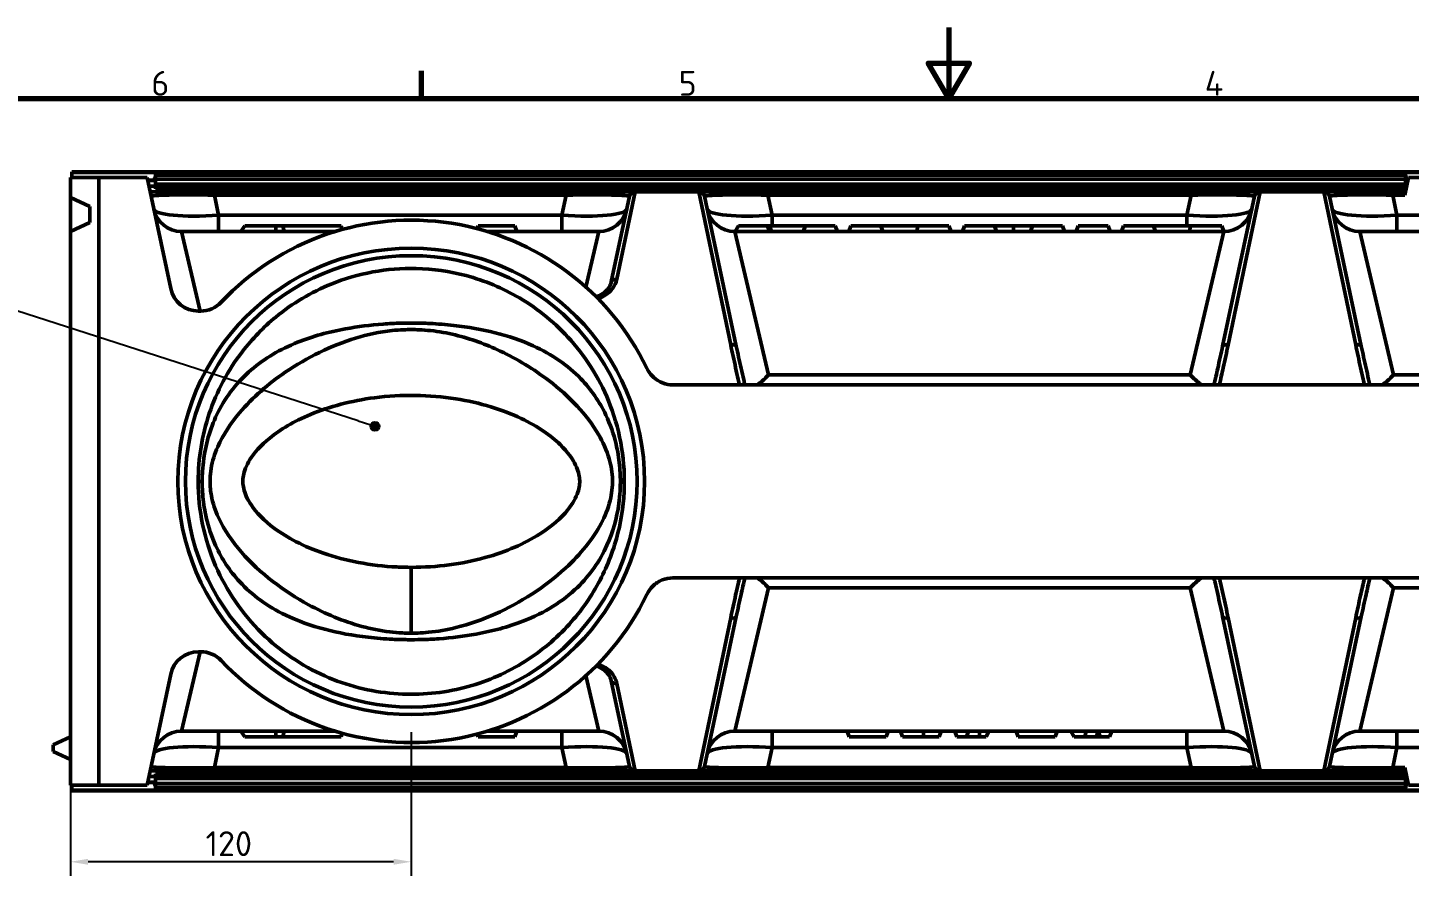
# Model space of a CAD drawing. Header units: millimetres. Extents: x 0 to 1485, y 0 to 1050.
# Drawn here: x 418.2 to 904.6, y 745.4 to 1050 of the extents above; entities that cross this region are included whole.
import ezdxf

# ---------------------------------------------------------------- set-up
doc = ezdxf.new("R2010")
doc.units = ezdxf.units.MM
doc.header["$LTSCALE"] = 2.5
doc.linetypes.add('Durchgehend', pattern=[0])
for name, color, linetype, lineweight in [('Bemaßungen(DIN)', 7, 'Durchgehend', 25), ('Rahmen (ISO)', 7, 'Continuous', 70), ('Sichtbare Kanten(DIN)', 7, 'Durchgehend', 50), ('Sichtbare tangentiale Kanten(DIN)', 7, 'Durchgehend', 50), ('Symbol (ISO)', 7, 'Continuous', 25)]:
    doc.layers.add(name, color=color, linetype=linetype, lineweight=lineweight)
doc.styles.add('Notiztext (DIN)', font='isocpeur.ttf')
doc.styles.add('TXT 3_5', font='isocpeur.ttf')
doc.dimstyles.new('Anrin Standard (DIN)', dxfattribs={"dimscale": 2.5, "dimtxt": 3.5, "dimasz": 2.5, "dimexe": 2, "dimexo": 0, "dimgap": 0.8, "dimtad": 1, "dimtxsty": 'TXT 3_5', "dimcen": 0.09, "dimdle": 10, "dimclrd": 256, "dimclre": 256, "dimclrt": 256, "dimadec": 0, "dimazin": 2, "dimtfac": 0.714286, "dimtmove": 0, "dimatfit": 3, "dimfxl": 1, "dimtolj": 1, "dimlwd": -1, "dimlwe": -1, "dimarcsym": 0})

# ---------------------------------------------------------------- blocks, each defined once
blk = doc.blocks.new('Ränder Standardrahmen')
at = {"layer": 'Rahmen (ISO)'}
blk.add_line((222.75, 410), (222.75, 413.9), dxfattribs=at)
at = {"layer": 'Rahmen (ISO)', "flags": 128}
for points in [[(297, 420), (297, 410), (294.11, 415), (299.89, 415), (297, 410)], [(10, 10), (10, 410), (584, 410), (584, 10), (10, 10)]]:
    blk.add_lwpolyline(points, dxfattribs=at)
at = {"layer": 'Rahmen (ISO)', "char_height": 3.5, "attachment_point": 7, "style": 'Notiztext (DIN)'}
for s, insert in [('6', (184.7, 410.4)), ('5', (258.95, 410.4)), ('4', (333.03, 410.4))]:
    blk.add_mtext(s, dxfattribs=dict(at, insert=insert))
blk = doc.blocks.new('*D18')
at = {"layer": 'Bemaßungen(DIN)', "transparency": 16777216}
for p, q in [((553.27, 801.77), (553.27, 751.16)), ((433.27, 783.16), (433.27, 751.16)), ((547.02, 756.16), (439.52, 756.16))]:
    blk.add_line(p, q, dxfattribs=at)
for points in [[(439.52, 757.2), (439.52, 755.12), (433.27, 756.16)], [(547.02, 757.2), (547.02, 755.12), (553.27, 756.16)]]:
    blk.add_solid(points, dxfattribs=at)
at = {"layer": 'Defpoints', "color": 0, "transparency": 16777216}
for p in [(553.27, 801.77), (433.27, 783.16), (433.27, 756.16)]:
    blk.add_point(p, dxfattribs=at)
at = {"layer": 'Bemaßungen(DIN)', "transparency": 16777216, "insert": (480.86, 766.91), "char_height": 8.75, "attachment_point": 1, "style": 'TXT 3_5'}
blk.add_mtext('\\A1;120', dxfattribs=at)
blk = doc.blocks.new('Führungslinientext1')
at = {"layer": 'Symbol (ISO)'}
h = blk.add_hatch(color=256, dxfattribs=at)
edge = h.paths.add_edge_path(flags=0)
edge.add_arc((216.2, 363.83), 0.625, 0, 360)
for p, q in [((109.02, 381.55), (158.7, 381.55)), ((161.2, 381.55), (158.7, 381.55)), ((213.82, 364.59), (161.2, 381.55)), ((213.82, 364.59), (215.6, 364.02))]:
    blk.add_line(p, q, dxfattribs=at)
blk.add_circle((216.2, 363.83), 0.625, dxfattribs=at)
at = {"layer": 'Symbol (ISO)', "insert": (109.32, 381.79), "char_height": 3.5, "attachment_point": 7, "style": 'Notiztext (DIN)'}
blk.add_mtext('Vorformung DA/OD 160', dxfattribs=at)

msp = doc.modelspace()

# ---------------------------------------------------------------- linework, layer by layer
at = {"layer": 'Sichtbare Kanten(DIN)'}
for p, q in [((433.272, 783.161), (433.272, 997.161)), ((433.272, 997.161), (460.272, 997.161)), ((433.772, 999.161), (433.772, 997.161)), ((1432.772, 999.161), (433.772, 999.161)), ((443.272, 997.161), (443.272, 783.161)), ((468.579, 958.082), (460.272, 997.161)), ((463.272, 993.161), (463.272, 999.161)), ((902.964, 991.006), (904.272, 997.161)), ((903.272, 999.161), (903.272, 993.161)), ((904.272, 997.161), (962.272, 997.161)), ((460.485, 996.161), (463.272, 996.161)), ((463.272, 996.584), (903.272, 996.584)), ((463.272, 994.851), (903.272, 994.851)), ((903.272, 993.161), (463.272, 993.161)), ((903.272, 996.161), (904.06, 996.161)), ((433.272, 990.161), (440.092, 986.981)), ((903.209, 992.161), (461.335, 992.161)), ((623.67, 960.396), (630.085, 990.577)), ((656.459, 990.577), (667.677, 937.802)), ((838.867, 937.802), (850.085, 990.577)), ((876.459, 990.577), (887.677, 937.802)), ((440.092, 986.981), (440.092, 981.341)), ((440.092, 981.341), (433.272, 978.161)), ((526.439, 978.161), (472.409, 978.161)), ((494.728, 980.161), (493.272, 978.161)), ((528.544, 980.161), (494.728, 980.161)), ((505.743, 978.161), (505.476, 980.161)), ((508.514, 978.161), (508.094, 980.161)), ((529.002, 978.902), (528.544, 980.161)), ((576.448, 979.194), (576.8, 980.161)), ((576.8, 980.161), (589.744, 980.161)), ((619.348, 978.161), (580.105, 978.161)), ((589.744, 980.161), (590.472, 978.161)), ((839.348, 978.161), (667.196, 978.161)), ((667.272, 978.161), (668.45, 980.161)), ((702.544, 980.161), (668.45, 980.161)), ((678.704, 980.161), (679.272, 978.161)), ((679.504, 980.161), (680.072, 978.161)), ((692, 980.161), (691.272, 978.161)), ((702.544, 980.161), (703.272, 978.161)), ((707.272, 978.161), (708, 980.161)), ((742.544, 980.161), (708, 980.161)), ((718.544, 980.161), (719.272, 978.161)), ((731.574, 980.161), (731.272, 978.161)), ((742.544, 980.161), (743.272, 978.161)), ((748, 980.161), (747.272, 978.161)), ((782.544, 980.161), (748, 980.161)), ((758.544, 980.161), (759.272, 978.161)), ((772, 980.161), (771.272, 978.161)), ((782.544, 980.161), (783.272, 978.161)), ((788, 980.161), (787.272, 978.161)), ((798.544, 980.161), (788, 980.161)), ((799.272, 978.161), (798.544, 980.161)), ((803.272, 978.161), (804, 980.161)), ((838.544, 980.161), (804, 980.161)), ((814.544, 980.161), (815.272, 978.161)), ((827.574, 980.161), (827.272, 978.161)), ((838.544, 980.161), (839.272, 978.161)), ((979.348, 978.161), (887.196, 978.161)), ((478.36, 950.161), (479.083, 950.161)), ((1390.755, 924.161), (645.366, 924.161)), ((1390.755, 856.161), (645.366, 856.161)), ((667.677, 842.52), (656.459, 789.745)), ((850.085, 789.745), (838.867, 842.52)), ((887.677, 842.52), (876.459, 789.745)), ((478.36, 830.161), (479.083, 830.161)), ((468.579, 822.24), (460.272, 783.161)), ((630.085, 789.745), (623.67, 819.925)), ((433.272, 800.161), (427.272, 797.363)), ((526.439, 802.161), (472.409, 802.161)), ((494.728, 800.161), (493.272, 802.161)), ((494.728, 800.161), (528.544, 800.161)), ((505.743, 802.161), (505.476, 800.161)), ((508.514, 802.161), (508.094, 800.161)), ((529.002, 801.42), (528.544, 800.161)), ((576.448, 801.128), (576.8, 800.161)), ((589.744, 800.161), (576.8, 800.161)), ((619.348, 802.161), (580.105, 802.161)), ((590.472, 802.161), (589.744, 800.161)), ((839.348, 802.161), (667.196, 802.161)), ((707.44, 800.161), (706.712, 802.161)), ((720.384, 800.161), (707.44, 800.161)), ((721.112, 802.161), (720.384, 800.161)), ((726.16, 800.161), (725.432, 802.161)), ((739.104, 800.161), (726.16, 800.161)), ((739.104, 800.161), (739.832, 802.161)), ((745.36, 800.161), (744.632, 802.161)), ((745.36, 800.161), (755.603, 800.161)), ((748.704, 800.161), (749.432, 802.161)), ((753.238, 800.161), (753.238, 802.161)), ((756.632, 802.161), (755.603, 800.161)), ((766.96, 800.161), (766.232, 802.161)), ((766.96, 800.161), (779.904, 800.161)), ((780.632, 802.161), (779.904, 800.161)), ((786.631, 800.161), (785.432, 802.161)), ((786.631, 800.161), (799.104, 800.161)), ((790.4, 800.161), (790.842, 802.161)), ((794.519, 800.161), (794.961, 802.161)), ((795.76, 800.161), (795.032, 802.161)), ((799.104, 800.161), (799.832, 802.161)), ((979.348, 802.161), (887.196, 802.161)), ((427.272, 794.959), (427.272, 797.363)), ((433.272, 792.161), (427.272, 794.959)), ((461.335, 788.161), (903.209, 788.161)), ((904.272, 783.161), (902.964, 789.316)), ((460.272, 783.161), (433.272, 783.161)), ((433.772, 781.161), (433.772, 783.161)), ((460.485, 784.161), (463.272, 784.161)), ((463.272, 781.161), (463.272, 787.161)), ((463.272, 787.161), (903.272, 787.161)), ((903.272, 785.47), (463.272, 785.47)), ((903.272, 783.738), (463.272, 783.738)), ((903.272, 787.161), (903.272, 781.161)), ((903.272, 784.161), (904.06, 784.161)), ((962.272, 783.161), (904.272, 783.161)), ((433.772, 781.161), (1432.772, 781.161))]:
    msp.add_line(p, q, dxfattribs=at)
for radius in [82.145, 79.5]:
    msp.add_circle((553.272, 890.161), radius, dxfattribs=at)
for centre, radius, start, end in [((632.041, 990.161), 2, 90, 168), ((654.503, 990.161), 2, 12, 90), ((852.041, 990.161), 2, 90, 168), ((874.503, 990.161), 2, 12, 90), ((472.409, 988.161), 10, 192, 270), ((619.348, 988.161), 10, 270, 348), ((667.196, 988.161), 10, 192, 270), ((839.348, 988.161), 10, 270, 348), ((887.196, 988.161), 10, 192, 270), ((553.272, 890.161), 92, 25.65079, 136.66408), ((478.36, 960.161), 10, 192, 270), ((479.083, 960.161), 10, 270, 316.66408), ((553.272, 890.161), 92, 223.33592, 334.34921), ((478.36, 820.161), 10, 90, 168), ((479.083, 820.161), 10, 43.33592, 90), ((472.409, 792.161), 10, 90, 168), ((619.348, 792.161), 10, 12, 90), ((667.196, 792.161), 10, 90, 168), ((839.348, 792.161), 10, 12, 90), ((887.196, 792.161), 10, 90, 168), ((632.041, 790.161), 2, 192, 270), ((654.503, 790.161), 2, 270, 348), ((852.041, 790.161), 2, 192, 270), ((874.503, 790.161), 2, 270, 348)]:
    msp.add_arc(centre, radius, start, end, dxfattribs=at)
for centre, major_axis, start_param, end_param in [((455.272, 998.293), (8, 0), 5.8881205, 6.2831853), ((911.272, 998.293), (8, 0), 3.1415927, 3.5366575), ((455.272, 782.028), (-8, 0), 3.1415927, 3.5366575), ((911.272, 782.028), (8, 0), 2.7465278, 3.1415927)]:
    msp.add_ellipse(centre, major_axis=major_axis, ratio=0.6, start_param=start_param, end_param=end_param, dxfattribs=at)
for points, knots in [([(462.137, 996.161), (462.28, 996.161), (462.42, 996.207), (462.579, 996.348), (462.619, 996.393), (462.656, 996.446)], [0.3481471, 0.3481471, 0.3481471, 0.3481471, 0.4317919, 0.4317919, 0.46276079, 0.46276079, 0.46276079, 0.46276079]), ([(903.888, 996.446), (903.925, 996.393), (903.965, 996.348), (904.031, 996.289), (904.055, 996.271), (904.08, 996.255)], [0.866855263, 0.866855263, 0.866855263, 0.866855263, 0.897824155, 0.897824155, 0.914417915, 0.914417915, 0.914417915, 0.914417915]), ([(478.272, 890.161), (478.272, 898.259), (479.595, 906.355), (482.172, 914.032), (484.814, 921.899), (488.772, 929.321), (493.832, 935.898), (497.275, 940.372), (501.225, 944.456), (505.583, 948.046), (511.441, 952.873), (518.036, 956.802), (525.069, 959.656), (534.524, 963.493), (544.768, 965.373), (554.969, 965.142), (560.901, 965.007), (566.817, 964.166), (572.551, 962.641), (579.139, 960.888), (585.486, 958.233), (591.358, 954.771), (598.106, 950.793), (604.224, 945.751), (609.417, 939.887), (615.384, 933.151), (620.123, 925.331), (623.334, 916.924), (627.024, 907.265), (628.686, 896.838), (628.183, 886.51), (627.911, 880.917), (627.009, 875.354), (625.501, 869.961), (623.886, 864.189), (621.577, 858.611), (618.638, 853.388), (615.493, 847.797), (611.627, 842.613), (607.166, 838.003), (602.392, 833.07), (596.937, 828.797), (591.005, 825.344), (584.655, 821.648), (577.76, 818.891), (570.612, 817.193), (562.962, 815.375), (555.026, 814.77), (547.189, 815.408), (538.802, 816.09), (530.533, 818.197), (522.842, 821.612), (514.611, 825.266), (507.047, 830.417), (500.632, 836.738), (493.767, 843.502), (488.224, 851.604), (484.407, 860.453), (480.374, 869.802), (478.272, 879.979), (478.272, 890.161)], [-1, -1, -1, -1, -0.9484473, -0.9484473, -0.9484473, -0.8956197, -0.8956197, -0.8956197, -0.8596766, -0.8596766, -0.8596766, -0.8113567, -0.8113567, -0.8113567, -0.7463979, -0.7463979, -0.7463979, -0.7086251, -0.7086251, -0.7086251, -0.6652261, -0.6652261, -0.6652261, -0.6153631, -0.6153631, -0.6153631, -0.5580733, -0.5580733, -0.5580733, -0.4922503, -0.4922503, -0.4922503, -0.4565977, -0.4565977, -0.4565977, -0.4184417, -0.4184417, -0.4184417, -0.3776064, -0.3776064, -0.3776064, -0.3339039, -0.3339039, -0.3339039, -0.2871326, -0.2871326, -0.2871326, -0.2370773, -0.2370773, -0.2370773, -0.1835072, -0.1835072, -0.1835072, -0.1261756, -0.1261756, -0.1261756, -0.0648183, -0.0648183, -0.0648183, 0, 0, 0, 0]), ([(618.423, 955.117), (618.806, 955.266), (619.175, 955.433), (620.373, 956.054), (621.124, 956.586), (622.352, 957.753), (622.824, 958.376), (623.405, 959.475), (623.574, 959.944), (623.67, 960.396)], [1.2614992, 1.2614992, 1.2614992, 1.2614992, 1.4098799, 1.4098799, 1.7679594, 1.7679594, 2.1234448, 2.1234448, 2.3872311, 2.3872311, 2.3872311, 2.3872311]), ([(479.672, 890.161), (479.672, 890.361), (479.673, 890.562), (479.685, 891.712), (479.718, 892.664), (479.868, 895.16), (480.023, 896.701), (481.066, 904.027), (482.766, 909.573), (488.224, 920.375), (492.107, 925.304), (496.904, 929.429), (501.705, 933.556), (507.22, 936.715), (518.575, 941.274), (524.242, 942.815), (534.418, 944.701), (538.875, 945.252), (545.443, 945.729), (547.541, 945.832), (551.252, 945.928), (552.866, 945.943), (556.237, 945.913), (557.998, 945.865), (562.589, 945.649), (565.426, 945.428), (578.327, 943.978), (587.816, 941.7), (602.858, 934.868), (608.438, 930.986), (616.547, 922.573), (619.511, 918.294), (623.304, 910.264), (624.494, 906.856), (625.923, 900.862), (626.341, 898.371), (626.708, 894.667), (626.789, 893.487), (626.865, 891.423), (626.878, 890.542), (626.862, 888.719), (626.831, 887.776), (626.689, 885.333), (626.544, 883.834), (625.633, 877.214), (624.238, 872.262), (619.611, 862.004), (616.123, 857.042), (606.661, 847.898), (600.324, 843.92), (587.362, 838.872), (581.816, 837.398), (571.844, 835.584), (567.466, 835.051), (560.991, 834.587), (558.908, 834.487), (555.214, 834.392), (553.603, 834.379), (550.226, 834.41), (548.458, 834.46), (543.827, 834.681), (540.958, 834.908), (527.485, 836.443), (517.592, 838.919), (502.567, 846.162), (497.205, 850.087), (489.412, 858.532), (486.569, 862.819), (483.003, 870.713), (481.903, 873.984), (480.567, 879.765), (480.172, 882.193), (479.825, 885.808), (479.749, 886.967), (479.684, 888.806), (479.672, 889.482), (479.672, 890.161)], [-4.6475214, -4.6475214, -4.6475214, -4.6475214, -4.5853011, -4.5853011, -4.2910045, -4.2910045, -3.8148396, -3.8148396, -2.0182852, -2.0182852, 0, 0, 0, 2.0192371, 2.0192371, 3.7987362, 3.7987362, 5.1243011, 5.1243011, 5.7391839, 5.7391839, 6.2079958, 6.2079958, 6.7160304, 6.7160304, 7.5312378, 7.5312378, 10.4422805, 10.4422805, 12.8029114, 12.8029114, 14.6752414, 14.6752414, 15.9236784, 15.9236784, 16.7761805, 16.7761805, 17.170609, 17.170609, 17.4617622, 17.4617622, 17.7713907, 17.7713907, 18.2628162, 18.2628162, 19.9509096, 19.9509096, 22.0122416, 22.0122416, 24.4114103, 24.4114103, 26.0303282, 26.0303282, 27.2434109, 27.2434109, 27.8122588, 27.8122588, 28.2485346, 28.2485346, 28.7238494, 28.7238494, 29.4922414, 29.4922414, 32.3507657, 32.3507657, 34.5258934, 34.5258934, 36.262387, 36.262387, 37.3830482, 37.3830482, 38.1637432, 38.1637432, 38.5277473, 38.5277473, 38.7384625, 38.7384625, 38.7384625, 38.7384625]), ([(553.272, 836.69), (553.161, 836.69), (553.049, 836.69), (552.004, 836.695), (551.07, 836.722), (548.646, 836.844), (547.164, 836.972), (542.347, 837.557), (539.076, 838.217), (529.341, 840.855), (522.954, 843.538), (508.516, 851.404), (500.013, 857.752), (490.318, 868.874), (487.433, 872.981), (484.276, 879.887), (483.402, 882.469), (482.767, 885.893), (482.66, 886.636), (482.582, 887.383), (482.329, 889.832), (482.412, 892.26), (483.264, 897.333), (484.077, 899.885), (487.047, 906.667), (489.777, 910.701), (497.414, 919.751), (503.058, 924.583), (516.608, 933.846), (525.195, 938.036), (537.819, 941.861), (542.1, 942.787), (547.851, 943.41), (549.2, 943.514), (551.465, 943.613), (552.373, 943.632), (554.193, 943.632), (555.103, 943.612), (557.376, 943.512), (558.733, 943.407), (563.024, 942.939), (565.908, 942.419), (574.237, 940.4), (579.602, 938.417), (590.577, 933.233), (596.42, 929.689), (608.953, 920.075), (615.121, 913.586), (620.735, 904.011), (622.07, 901.11), (623.641, 895.68), (624.045, 893.245), (624.153, 888.273), (623.863, 885.843), (622.563, 880.586), (621.445, 877.844), (617.184, 869.816), (612.877, 864.513), (600.273, 852.882), (591.54, 847.356), (578.507, 841.514), (573.789, 839.828), (565.803, 837.868), (562.592, 837.3), (558.07, 836.863), (556.828, 836.779), (554.811, 836.704), (554.043, 836.69), (553.272, 836.69)], [31.0059752, 31.0059752, 31.0059752, 31.0059752, 31.0402121, 31.0402121, 31.3264983, 31.3264983, 31.7826155, 31.7826155, 32.8122209, 32.8122209, 34.9181047, 34.9181047, 38.008963, 38.008963, 39.5004339, 39.5004339, 40.3215815, 40.3215815, 40.5471797, 40.5471797, 40.5471797, 41.2861142, 41.2861142, 42.0883543, 42.0883543, 43.5175218, 43.5175218, 45.7028422, 45.7028422, 48.5782406, 48.5782406, 49.9725905, 49.9725905, 50.3971527, 50.3971527, 50.680321, 50.680321, 50.9630102, 50.9630102, 51.385863, 51.385863, 52.3015891, 52.3015891, 54.0762759, 54.0762759, 56.1917513, 56.1917513, 59.1000087, 59.1000087, 60.2410612, 60.2410612, 61.1304572, 61.1304572, 62.0109523, 62.0109523, 63.0598563, 63.0598563, 65.2741389, 65.2741389, 68.3312282, 68.3312282, 69.9091463, 69.9091463, 70.9318409, 70.9318409, 71.3167215, 71.3167215, 71.5531549, 71.5531549, 71.5531549, 71.5531549]), ([(636.205, 929.986), (636.791, 928.767), (637.609, 927.673), (639.537, 925.94), (640.601, 925.284), (642.909, 924.391), (644.132, 924.161), (645.366, 924.161)], [0, 0, 0, 0, 0.4057124, 0.4057124, 0.7777059, 0.7777059, 1.1482399, 1.1482399, 1.1482399, 1.1482399]), ([(675.178, 924.161), (675.271, 924.232), (675.364, 924.304), (676.597, 925.271), (677.829, 926.392), (679.054, 927.644), (679.058, 927.648), (679.062, 927.652)], [-0.60660007, -0.60660007, -0.60660007, -0.60660007, -0.56041229, -0.56041229, 0, 0, 0.00176908, 0.00176908, 0.00176908, 0.00176908]), ([(827.482, 927.652), (827.486, 927.648), (827.49, 927.644), (828.715, 926.392), (829.947, 925.271), (831.18, 924.304), (831.274, 924.232), (831.366, 924.161)], [-1.67912799, -1.67912799, -1.67912799, -1.67912799, -1.67737427, -1.67737427, -1.12182804, -1.12182804, -1.07604089, -1.07604089, -1.07604089, -1.07604089]), ([(895.178, 924.161), (895.271, 924.232), (895.364, 924.304), (896.597, 925.271), (897.829, 926.392), (899.054, 927.644), (899.058, 927.648), (899.062, 927.652)], [-0.60660008, -0.60660008, -0.60660008, -0.60660008, -0.56041465, -0.56041465, 0, 0, 0.00176906, 0.00176906, 0.00176906, 0.00176906]), ([(553.272, 859.874), (551.565, 859.874), (549.859, 859.916), (548.159, 860.001), (538.994, 860.458), (530.041, 862.185), (522.322, 864.848), (515.434, 867.225), (509.548, 870.342), (505.133, 873.606), (501.367, 876.391), (498.683, 879.257), (496.973, 881.764), (495.436, 884.017), (494.658, 885.949), (494.282, 887.597), (493.909, 889.225), (493.883, 890.609), (494.171, 892.19), (494.464, 893.792), (495.119, 895.642), (496.5, 897.837), (497.948, 900.139), (500.225, 902.788), (503.477, 905.432), (507.128, 908.401), (511.998, 911.335), (517.801, 913.755), (524.386, 916.501), (532.156, 918.576), (540.363, 919.629), (549.743, 920.832), (559.68, 920.691), (568.938, 919.236), (577.495, 917.89), (585.457, 915.424), (591.978, 912.312), (597.796, 909.535), (602.445, 906.257), (605.685, 903.111), (608.38, 900.495), (610.103, 898.005), (611.119, 895.909), (612.056, 893.976), (612.432, 892.391), (612.533, 890.917), (612.635, 889.443), (612.477, 888.027), (611.895, 886.299), (611.295, 884.517), (610.195, 882.394), (608.271, 880.023), (606.075, 877.317), (602.787, 874.329), (598.411, 871.552), (593.28, 868.295), (586.674, 865.356), (579.189, 863.289), (571.205, 861.084), (562.242, 859.874), (553.272, 859.874)], [-7.8539816, -7.8539816, -7.8539816, -7.8539816, -7.7792598, -7.7792598, -7.7792598, -7.3763917, -7.3763917, -7.3763917, -7.0168784, -7.0168784, -7.0168784, -6.7101276, -6.7101276, -6.7101276, -6.4345275, -6.4345275, -6.4345275, -6.1621642, -6.1621642, -6.1621642, -5.8860417, -5.8860417, -5.8860417, -5.5964475, -5.5964475, -5.5964475, -5.2713698, -5.2713698, -5.2713698, -4.9024252, -4.9024252, -4.9024252, -4.4807743, -4.4807743, -4.4807743, -4.0910935, -4.0910935, -4.0910935, -3.7433945, -3.7433945, -3.7433945, -3.4542255, -3.4542255, -3.4542255, -3.1874831, -3.1874831, -3.1874831, -2.9206666, -2.9206666, -2.9206666, -2.6455881, -2.6455881, -2.6455881, -2.3316508, -2.3316508, -2.3316508, -1.9634954, -1.9634954, -1.9634954, -1.5707963, -1.5707963, -1.5707963, -1.5707963]), ([(645.366, 856.161), (644.072, 856.161), (642.791, 855.908), (640.369, 854.922), (639.255, 854.19), (637.443, 852.421), (636.73, 851.428), (636.205, 850.335)], [0, 0, 0, 0, 0.3882741, 0.3882741, 0.784141, 0.784141, 1.1475617, 1.1475617, 1.1475617, 1.1475617]), ([(679.062, 852.67), (679.058, 852.673), (679.054, 852.677), (677.829, 853.929), (676.597, 855.051), (675.364, 856.018), (675.271, 856.09), (675.178, 856.161)], [-1.67912799, -1.67912799, -1.67912799, -1.67912799, -1.67737427, -1.67737427, -1.12182794, -1.12182794, -1.07604089, -1.07604089, -1.07604089, -1.07604089]), ([(831.366, 856.161), (831.274, 856.09), (831.18, 856.018), (829.947, 855.051), (828.715, 853.929), (827.49, 852.677), (827.486, 852.673), (827.482, 852.67)], [-0.60660006, -0.60660006, -0.60660006, -0.60660006, -0.56040991, -0.56040991, 0, 0, 0.0017691, 0.0017691, 0.0017691, 0.0017691]), ([(899.062, 852.67), (899.058, 852.673), (899.054, 852.677), (897.829, 853.929), (896.597, 855.051), (895.364, 856.018), (895.271, 856.09), (895.178, 856.161)], [-1.67912799, -1.67912799, -1.67912799, -1.67912799, -1.6773743, -1.6773743, -1.12182535, -1.12182535, -1.0760409, -1.0760409, -1.0760409, -1.0760409]), ([(623.67, 819.925), (623.519, 820.637), (623.184, 821.391), (622.194, 822.746), (621.576, 823.363), (620.125, 824.417), (619.315, 824.858), (618.424, 825.205)], [0, 0, 0, 0, 0.4146315, 0.4146315, 0.7801519, 0.7801519, 1.1257031, 1.1257031, 1.1257031, 1.1257031]), ([(462.656, 783.876), (462.619, 783.928), (462.579, 783.974), (462.42, 784.115), (462.28, 784.161), (462.137, 784.161)], [0.86685526, 0.86685526, 0.86685526, 0.86685526, 0.89782415, 0.89782415, 0.98146895, 0.98146895, 0.98146895, 0.98146895]), ([(904.08, 784.067), (904.055, 784.051), (904.031, 784.033), (903.965, 783.974), (903.925, 783.928), (903.888, 783.876)], [0.415198137, 0.415198137, 0.415198137, 0.415198137, 0.431791897, 0.431791897, 0.462760788, 0.462760788, 0.462760788, 0.462760788])]:
    msp.add_open_spline(points, degree=3, knots=knots, dxfattribs=at)
at = {"layer": 'Sichtbare tangentiale Kanten(DIN)'}
for p, q in [((433.772, 998.93), (463.272, 998.93)), ((463.272, 997.991), (903.272, 997.991)), ((903.272, 998.93), (963.272, 998.93)), ((460.468, 996.238), (462.437, 996.238)), ((460.91, 994.161), (463.272, 994.161)), ((463.272, 993.697), (903.272, 993.697)), ((903.272, 994.161), (903.634, 994.161)), ((483.961, 991.006), (483.961, 992.161)), ((483.961, 991.006), (607.796, 991.006)), ((485.464, 983.935), (483.961, 991.006)), ((607.796, 991.006), (606.293, 983.935)), ((607.796, 991.006), (607.796, 992.161)), ((632.041, 992.161), (625.626, 961.332)), ((665.72, 938.251), (654.503, 992.161)), ((678.748, 992.161), (678.748, 991.006)), ((678.748, 991.006), (827.796, 991.006)), ((680.251, 983.935), (678.748, 991.006)), ((827.796, 991.006), (826.293, 983.935)), ((827.796, 992.161), (827.796, 991.006)), ((852.041, 992.161), (840.824, 938.251)), ((885.72, 938.251), (874.503, 992.161)), ((898.748, 992.161), (898.748, 991.006)), ((898.748, 991.006), (902.964, 991.006)), ((900.251, 983.935), (898.748, 991.006)), ((485.464, 983.935), (485.464, 978.161)), ((606.293, 983.935), (485.464, 983.935)), ((606.293, 983.935), (606.293, 978.161)), ((826.293, 983.935), (680.251, 983.935)), ((680.251, 983.935), (680.251, 980.161)), ((826.293, 983.935), (826.293, 980.161)), ((966.293, 983.935), (900.251, 983.935)), ((900.251, 983.935), (900.251, 978.161)), ((472.409, 978.161), (478.987, 950.161)), ((614.753, 958.601), (619.348, 978.161)), ((667.196, 978.161), (679.062, 927.652)), ((765.272, 978.161), (765.272, 980.161)), ((827.482, 927.652), (839.348, 978.161)), ((887.196, 978.161), (899.062, 927.652)), ((679.062, 927.652), (827.482, 927.652)), ((899.062, 927.652), (967.482, 927.652)), ((478.272, 890.161), (479.672, 890.161)), ((553.272, 836.69), (553.272, 859.874)), ((679.062, 852.67), (667.196, 802.161)), ((827.482, 852.67), (679.062, 852.67)), ((839.348, 802.161), (827.482, 852.67)), ((899.062, 852.67), (887.196, 802.161)), ((967.482, 852.67), (899.062, 852.67)), ((654.503, 788.161), (665.72, 842.071)), ((840.824, 842.071), (852.041, 788.161)), ((874.503, 788.161), (885.72, 842.071)), ((478.987, 830.161), (472.409, 802.161)), ((619.348, 802.161), (614.753, 821.72)), ((625.626, 818.99), (632.041, 788.161)), ((485.464, 802.161), (485.464, 796.387)), ((606.293, 802.161), (606.293, 796.387)), ((680.251, 802.161), (680.251, 796.387)), ((733.592, 800.161), (733.592, 802.161)), ((826.293, 802.161), (826.293, 796.387)), ((900.251, 802.161), (900.251, 796.387)), ((483.961, 789.316), (485.464, 796.387)), ((485.464, 796.387), (606.293, 796.387)), ((606.293, 796.387), (607.796, 789.316)), ((678.748, 789.316), (680.251, 796.387)), ((680.251, 796.387), (826.293, 796.387)), ((826.293, 796.387), (827.796, 789.316)), ((898.748, 789.316), (900.251, 796.387)), ((900.251, 796.387), (966.293, 796.387)), ((483.961, 789.316), (483.961, 788.161)), ((607.796, 789.316), (483.961, 789.316)), ((607.796, 789.316), (607.796, 788.161)), ((678.748, 788.161), (678.748, 789.316)), ((827.796, 789.316), (678.748, 789.316)), ((827.796, 788.161), (827.796, 789.316)), ((898.748, 788.161), (898.748, 789.316)), ((902.964, 789.316), (898.748, 789.316)), ((462.437, 784.084), (460.468, 784.084)), ((460.91, 786.161), (463.272, 786.161)), ((903.272, 786.625), (463.272, 786.625)), ((903.272, 786.161), (903.634, 786.161)), ((463.272, 781.392), (433.772, 781.392)), ((903.272, 782.331), (463.272, 782.331)), ((963.272, 781.392), (903.272, 781.392))]:
    msp.add_line(p, q, dxfattribs=at)
for centre, major_axis, ratio, start_param, end_param in [((486.296, 990.161), (24.625, -0.422), 0.0328391, 1.6663474, 3.149163), ((605.461, 990.161), (24.625, 0.422), 0.0328391, 6.275615, 7.7584306), ((681.084, 990.161), (24.625, -0.422), 0.0328391, 1.6663474, 3.149163), ((825.461, 990.161), (24.625, 0.422), 0.0328391, 6.275615, 7.7584306), ((901.084, 990.161), (24.625, -0.422), 0.0328391, 1.6663474, 3.149163), ((486.721, 988.161), (-24.107, -1.99), 0.1702155, 0.0217418, 1.5045574), ((605.035, 988.161), (-24.107, 1.99), 0.1702155, 1.6370352, 3.1198508), ((681.509, 988.161), (-24.107, -1.99), 0.1702155, 0.0217418, 1.5045574), ((825.035, 988.161), (-24.107, 1.99), 0.1702155, 1.6370352, 3.1198508), ((901.509, 988.161), (-24.107, -1.99), 0.1702155, 0.0217418, 1.5045574), ((625.626, 959.981), (-1.956, 0.416), 0.6673341, 4.8532952, 6.2831853), ((665.72, 937.386), (1.956, 0.416), 0.424795, 0, 1.4807476), ((840.824, 937.386), (-1.956, 0.416), 0.424795, 4.8024377, 6.2831853), ((885.72, 937.386), (1.956, 0.416), 0.424795, 0, 1.4807476), ((665.72, 842.936), (1.956, -0.416), 0.424795, 4.8024377, 6.2831853), ((840.824, 842.936), (-1.956, -0.416), 0.424795, 0, 1.4807476), ((885.72, 842.936), (1.956, -0.416), 0.424795, 4.8024377, 6.2831853), ((625.626, 820.341), (-1.956, -0.416), 0.6673341, 0, 1.4298901), ((486.721, 792.161), (24.107, -1.99), 0.1702155, 1.6370352, 3.1198508), ((605.035, 792.161), (24.107, 1.99), 0.1702155, 0.0217418, 1.5045574), ((681.509, 792.161), (24.107, -1.99), 0.1702155, 1.6370352, 3.1198508), ((825.035, 792.161), (24.107, 1.99), 0.1702155, 0.0217418, 1.5045574), ((901.509, 792.161), (24.107, -1.99), 0.1702155, 1.6370352, 3.1198508), ((486.296, 790.161), (-24.625, -0.422), 0.0328391, 6.275615, 7.7584306), ((605.461, 790.161), (-24.625, 0.422), 0.0328391, 1.6663474, 3.149163), ((681.084, 790.161), (-24.625, -0.422), 0.0328391, 6.275615, 7.7584306), ((825.461, 790.161), (-24.625, 0.422), 0.0328391, 1.6663474, 3.149163), ((901.084, 790.161), (-24.625, -0.422), 0.0328391, 6.275615, 7.7584306)]:
    msp.add_ellipse(centre, major_axis=major_axis, ratio=ratio, start_param=start_param, end_param=end_param, dxfattribs=at)
for points, knots in [([(619.093, 954.437), (619.966, 954.78), (620.786, 955.206), (622.535, 956.375), (623.407, 957.184), (624.859, 959.07), (625.392, 960.207), (625.626, 961.332)], [1.2555335, 1.2555335, 1.2555335, 1.2555335, 1.5442864, 1.5442864, 1.9339049, 1.9339049, 2.3872311, 2.3872311, 2.3872311, 2.3872311]), ([(665.72, 938.251), (665.995, 936.93), (666.277, 935.594), (666.856, 932.896), (667.153, 931.535), (667.456, 930.164), (667.76, 928.792), (668.072, 927.41), (668.532, 925.402), (668.675, 924.782), (668.82, 924.161)], [0, 0, 0, 0, 0.4381684, 0.4381684, 0.8763369, 0.8763369, 0.8763369, 1.3145053, 1.3145053, 1.5095355, 1.5095355, 1.5095355, 1.5095355]), ([(670.716, 924.161), (670.576, 924.757), (670.438, 925.351), (669.99, 927.294), (669.685, 928.636), (669.386, 929.967), (669.088, 931.298), (668.796, 932.617), (668.227, 935.23), (667.948, 936.524), (667.677, 937.802)], [-1.5066809, -1.5066809, -1.5066809, -1.5066809, -1.3145053, -1.3145053, -0.8763369, -0.8763369, -0.8763369, -0.4381684, -0.4381684, 0, 0, 0, 0]), ([(838.867, 937.802), (838.323, 935.242), (837.753, 932.62), (836.727, 928.044), (836.285, 926.11), (835.829, 924.161)], [-1.7553726, -1.7553726, -1.7553726, -1.7553726, -0.8776863, -0.8776863, -0.2487002, -0.2487002, -0.2487002, -0.2487002]), ([(837.724, 924.161), (838.193, 926.174), (838.647, 928.173), (839.694, 932.898), (840.273, 935.604), (840.824, 938.251)], [0.2458456, 0.2458456, 0.2458456, 0.2458456, 0.8776863, 0.8776863, 1.7553726, 1.7553726, 1.7553726, 1.7553726]), ([(885.72, 938.251), (885.993, 936.942), (886.272, 935.619), (886.845, 932.947), (887.139, 931.599), (887.439, 930.24), (887.74, 928.882), (888.048, 927.514), (888.514, 925.48), (888.666, 924.821), (888.82, 924.161)], [0, 0, 0, 0, 0.4340857, 0.4340857, 0.8681713, 0.8681713, 0.8681713, 1.302257, 1.302257, 1.5095874, 1.5095874, 1.5095874, 1.5095874]), ([(890.716, 924.161), (890.567, 924.795), (890.421, 925.427), (889.967, 927.394), (889.665, 928.723), (889.37, 930.041), (889.074, 931.359), (888.786, 932.666), (888.221, 935.255), (887.946, 936.536), (887.677, 937.802)], [-1.5067325, -1.5067325, -1.5067325, -1.5067325, -1.302257, -1.302257, -0.8681713, -0.8681713, -0.8681713, -0.4340857, -0.4340857, 0, 0, 0, 0]), ([(668.82, 856.161), (668.351, 854.147), (667.897, 852.146), (666.85, 847.421), (666.271, 844.716), (665.72, 842.071)], [0.2450836, 0.2450836, 0.2450836, 0.2450836, 0.8773065, 0.8773065, 1.754613, 1.754613, 1.754613, 1.754613]), ([(667.677, 842.52), (668.221, 845.079), (668.791, 847.699), (669.817, 852.276), (670.259, 854.21), (670.716, 856.161)], [-1.754613, -1.754613, -1.754613, -1.754613, -0.8773065, -0.8773065, -0.2479382, -0.2479382, -0.2479382, -0.2479382]), ([(835.829, 856.161), (835.959, 855.604), (836.088, 855.048), (836.531, 853.13), (836.84, 851.774), (837.141, 850.431), (837.442, 849.087), (837.737, 847.754), (838.312, 845.116), (838.593, 843.81), (838.867, 842.52)], [-1.5066285, -1.5066285, -1.5066285, -1.5066285, -1.3269223, -1.3269223, -0.8846149, -0.8846149, -0.8846149, -0.4423074, -0.4423074, 0, 0, 0, 0]), ([(840.824, 842.071), (840.546, 843.405), (840.261, 844.753), (839.677, 847.477), (839.378, 848.851), (839.071, 850.236), (838.764, 851.621), (838.449, 853.016), (837.994, 854.999), (837.86, 855.579), (837.724, 856.161)], [0, 0, 0, 0, 0.4423074, 0.4423074, 0.8846149, 0.8846149, 0.8846149, 1.3269223, 1.3269223, 1.509483, 1.509483, 1.509483, 1.509483]), ([(888.82, 856.161), (888.344, 854.118), (887.884, 852.089), (886.838, 847.365), (886.265, 844.689), (885.72, 842.071)], [0.2268325, 0.2268325, 0.2268325, 0.2268325, 0.8682098, 0.8682098, 1.7364196, 1.7364196, 1.7364196, 1.7364196]), ([(887.677, 842.52), (888.215, 845.052), (888.779, 847.645), (889.804, 852.22), (890.253, 854.182), (890.716, 856.161)], [-1.7364196, -1.7364196, -1.7364196, -1.7364196, -0.8682098, -0.8682098, -0.2296873, -0.2296873, -0.2296873, -0.2296873]), ([(625.626, 818.99), (625.509, 819.552), (625.32, 820.118), (624.643, 821.552), (624.053, 822.39), (622.63, 823.843), (621.824, 824.468), (620.363, 825.328), (619.742, 825.628), (619.093, 825.883)], [0, 0, 0, 0, 0.2266585, 0.2266585, 0.589312, 0.589312, 0.9175267, 0.9175267, 1.1316964, 1.1316964, 1.1316964, 1.1316964])]:
    msp.add_open_spline(points, degree=3, knots=knots, dxfattribs=at)

# ---------------------------------------------------------------- block references
at = {"xscale": 2.5, "yscale": 2.5, "zscale": 2.5}
msp.add_blockref('Ränder Standardrahmen', (0, 0), dxfattribs=at)
at = {"layer": 'Symbol (ISO)', "xscale": 2.5, "yscale": 2.5, "zscale": 2.5}
msp.add_blockref('Führungslinientext1', (0, 0), dxfattribs=at)

# ---------------------------------------------------------------- dimensions: what is measured, and where the dimension line sits
at = {"layer": 'Bemaßungen(DIN)'}
dim = msp.add_linear_dim(base=(433.272, 756.161), p1=(553.272, 801.766), p2=(433.272, 783.161), angle=180, dimstyle='Anrin Standard (DIN)', override={"dimgap": 0.8, "dimdec": 2, "dimtol": 0, "dimlim": 0, "dimtp": 0, "dimtm": 0, "dimtdec": 2, "dimtofl": 0, "dimatfit": 1}, dxfattribs=at)
dim.commit()
dim.dimension.update_dxf_attribs({"geometry": '*D18', "text_midpoint": (488.297, 756.161), "dimtype": 160})

doc.saveas('drawing.dxf')
